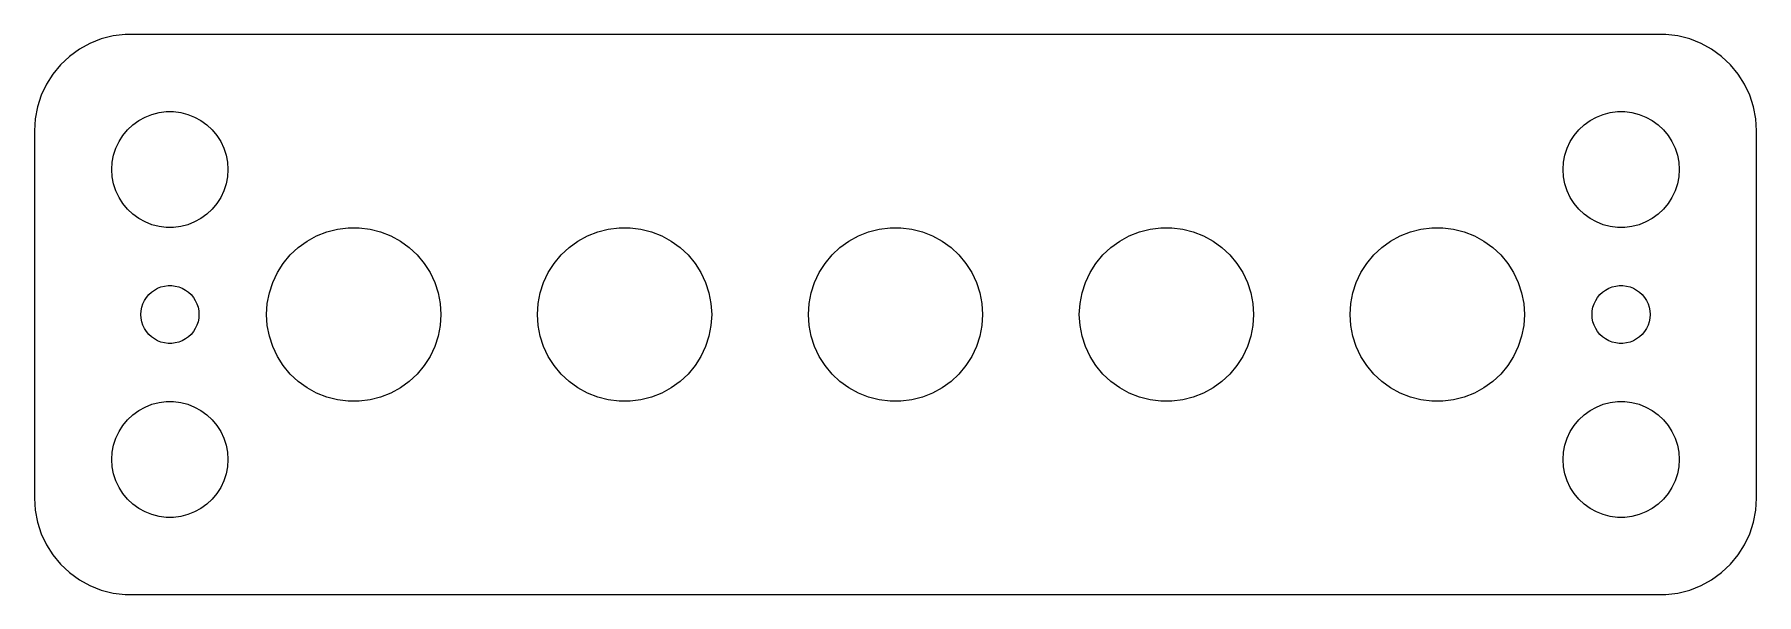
# Model space of a CAD drawing. Header units: metres. Extents: x -44.5 to 44.5, y -14.5 to 14.5.
import ezdxf

# ---------------------------------------------------------------- set-up
doc = ezdxf.new("R2010")
doc.units = ezdxf.units.M

msp = doc.modelspace()

# ---------------------------------------------------------------- linework, layer by layer
for p, q in [((-41.0451, 14.2553), (-41.6289, 14.0241)), ((-40.4369, 14.4114), (-41.0451, 14.2553)), ((-39.8139, 14.4901), (-40.4369, 14.4114)), ((39.8139, 14.4901), (-39.8139, 14.4901)), ((40.4369, 14.4114), (39.8139, 14.4901)), ((41.0451, 14.2553), (40.4369, 14.4114)), ((41.6289, 14.0241), (41.0451, 14.2553)), ((-42.6871, 13.3526), (-43.1448, 12.9227)), ((-42.1791, 13.7216), (-42.6871, 13.3526)), ((-41.6289, 14.0241), (-42.1791, 13.7216)), ((42.1791, 13.7216), (41.6289, 14.0241)), ((42.6871, 13.3526), (42.1791, 13.7216)), ((43.1448, 12.9227), (42.6871, 13.3526)), ((-43.1448, 12.9227), (-43.5451, 12.4389)), ((43.5451, 12.4389), (43.1448, 12.9227)), ((-43.8815, 11.9088), (-44.1489, 11.3406)), ((-43.5451, 12.4389), (-43.8815, 11.9088)), ((43.8815, 11.9088), (43.5451, 12.4389)), ((44.1489, 11.3406), (43.8815, 11.9088)), ((-44.3429, 10.7434), (-44.4606, 10.1267)), ((-44.1489, 11.3406), (-44.3429, 10.7434)), ((44.3429, 10.7434), (44.1489, 11.3406)), ((44.4606, 10.1267), (44.3429, 10.7434)), ((-44.4606, 10.1267), (-44.5, 9.5)), ((-39.6869, 9.55363), (-39.4123, 9.81154)), ((-39.4123, 9.81154), (-39.1075, 10.033)), ((-39.1075, 10.033), (-38.7773, 10.2145)), ((-38.7773, 10.2145), (-38.427, 10.3532)), ((-38.427, 10.3532), (-38.0621, 10.4469)), ((-38.0621, 10.4469), (-37.6884, 10.4941)), ((-37.6884, 10.4941), (-37.3116, 10.4941)), ((-37.3116, 10.4941), (-36.9379, 10.4469)), ((-36.9379, 10.4469), (-36.5729, 10.3532)), ((-36.5729, 10.3532), (-36.2227, 10.2145)), ((-36.2227, 10.2145), (-35.8925, 10.033)), ((-35.8925, 10.033), (-35.5877, 9.81154)), ((-35.5877, 9.81154), (-35.3131, 9.55363)), ((35.3131, 9.55363), (35.5877, 9.81154)), ((35.5877, 9.81154), (35.8925, 10.033)), ((35.8925, 10.033), (36.2227, 10.2145)), ((36.2227, 10.2145), (36.5729, 10.3532)), ((36.5729, 10.3532), (36.9379, 10.4469)), ((36.9379, 10.4469), (37.3116, 10.4941)), ((37.3116, 10.4941), (37.6884, 10.4941)), ((37.6884, 10.4941), (38.0621, 10.4469)), ((38.0621, 10.4469), (38.427, 10.3532)), ((38.427, 10.3532), (38.7773, 10.2145)), ((38.7773, 10.2145), (39.1075, 10.033)), ((39.1075, 10.033), (39.4123, 9.81154)), ((39.4123, 9.81154), (39.6869, 9.55363)), ((44.5, 9.5), (44.4606, 10.1267)), ((-44.5, 9.5), (-44.5, -9.5)), ((-40.2893, 8.60437), (-40.1289, 8.94525)), ((-40.1289, 8.94525), (-39.927, 9.26335)), ((-39.927, 9.26335), (-39.6869, 9.55363)), ((-35.3131, 9.55363), (-35.0729, 9.26335)), ((-35.0729, 9.26335), (-34.8711, 8.94525)), ((-34.8711, 8.94525), (-34.7107, 8.60437)), ((34.7107, 8.60437), (34.8711, 8.94525)), ((34.8711, 8.94525), (35.0729, 9.26335)), ((35.0729, 9.26335), (35.3131, 9.55363)), ((39.6869, 9.55363), (39.927, 9.26335)), ((39.927, 9.26335), (40.1289, 8.94525)), ((40.1289, 8.94525), (40.2893, 8.60437)), ((44.5, -9.5), (44.5, 9.5)), ((-40.4763, 7.87599), (-40.4057, 8.24606)), ((-40.4057, 8.24606), (-40.2893, 8.60437)), ((-34.7107, 8.60437), (-34.5942, 8.24606)), ((-34.5942, 8.24606), (-34.5237, 7.87599)), ((34.5237, 7.87599), (34.5942, 8.24606)), ((34.5942, 8.24606), (34.7107, 8.60437)), ((40.2893, 8.60437), (40.4057, 8.24606)), ((40.4057, 8.24606), (40.4763, 7.87599)), ((-40.5, 7.5), (-40.4763, 7.87599)), ((-40.4763, 7.12399), (-40.5, 7.5)), ((-40.4057, 6.75392), (-40.4763, 7.12399)), ((-34.5237, 7.12399), (-34.5942, 6.75392)), ((-34.5237, 7.87599), (-34.5, 7.5)), ((-34.5, 7.5), (-34.5237, 7.12399)), ((34.5, 7.5), (34.5237, 7.87599)), ((34.5237, 7.12399), (34.5, 7.5)), ((34.5942, 6.75392), (34.5237, 7.12399)), ((40.4763, 7.12399), (40.4057, 6.75392)), ((40.4763, 7.87599), (40.5, 7.5)), ((40.5, 7.5), (40.4763, 7.12399)), ((-40.2893, 6.39561), (-40.4057, 6.75392)), ((-40.1289, 6.05473), (-40.2893, 6.39561)), ((-34.7107, 6.39561), (-34.8711, 6.05473)), ((-34.5942, 6.75392), (-34.7107, 6.39561)), ((34.7107, 6.39561), (34.5942, 6.75392)), ((34.8711, 6.05473), (34.7107, 6.39561)), ((40.2893, 6.39561), (40.1289, 6.05473)), ((40.4057, 6.75392), (40.2893, 6.39561)), ((-39.927, 5.73663), (-40.1289, 6.05473)), ((-39.6869, 5.44635), (-39.927, 5.73663)), ((-39.4123, 5.18845), (-39.6869, 5.44635)), ((-35.3131, 5.44635), (-35.5877, 5.18845)), ((-35.0729, 5.73663), (-35.3131, 5.44635)), ((-34.8711, 6.05473), (-35.0729, 5.73663)), ((35.0729, 5.73663), (34.8711, 6.05473)), ((35.3131, 5.44635), (35.0729, 5.73663)), ((35.5877, 5.18845), (35.3131, 5.44635)), ((39.6869, 5.44635), (39.4123, 5.18845)), ((39.927, 5.73663), (39.6869, 5.44635)), ((40.1289, 6.05473), (39.927, 5.73663)), ((-39.1075, 4.96701), (-39.4123, 5.18845)), ((-38.7773, 4.78551), (-39.1075, 4.96701)), ((-38.427, 4.64682), (-38.7773, 4.78551)), ((-38.0621, 4.55313), (-38.427, 4.64682)), ((-37.6884, 4.50591), (-38.0621, 4.55313)), ((-37.3116, 4.50591), (-37.6884, 4.50591)), ((-36.9379, 4.55313), (-37.3116, 4.50591)), ((-36.5729, 4.64682), (-36.9379, 4.55313)), ((-36.2227, 4.78551), (-36.5729, 4.64682)), ((-35.8925, 4.96701), (-36.2227, 4.78551)), ((-35.5877, 5.18845), (-35.8925, 4.96701)), ((-28.8432, 4.42029), (-28.2825, 4.49112)), ((-28.2825, 4.49112), (-27.7174, 4.49112)), ((-27.7174, 4.49112), (-27.1568, 4.42029)), ((-14.8432, 4.42029), (-14.2825, 4.49112)), ((-14.2825, 4.49112), (-13.7174, 4.49112)), ((-13.7174, 4.49112), (-13.1568, 4.42029)), ((-0.843201, 4.42029), (-0.282547, 4.49112)), ((-0.282547, 4.49112), (0.282547, 4.49112)), ((0.282547, 4.49112), (0.843201, 4.42029)), ((13.1568, 4.42029), (13.7174, 4.49112)), ((13.7174, 4.49112), (14.2825, 4.49112)), ((14.2825, 4.49112), (14.8432, 4.42029)), ((27.1568, 4.42029), (27.7174, 4.49112)), ((27.7174, 4.49112), (28.2825, 4.49112)), ((28.2825, 4.49112), (28.8432, 4.42029)), ((35.8925, 4.96701), (35.5877, 5.18845)), ((36.2227, 4.78551), (35.8925, 4.96701)), ((36.5729, 4.64682), (36.2227, 4.78551)), ((36.9379, 4.55313), (36.5729, 4.64682)), ((37.3116, 4.50591), (36.9379, 4.55313)), ((37.6884, 4.50591), (37.3116, 4.50591)), ((38.0621, 4.55313), (37.6884, 4.50591)), ((38.427, 4.64682), (38.0621, 4.55313)), ((38.7773, 4.78551), (38.427, 4.64682)), ((39.1075, 4.96701), (38.7773, 4.78551)), ((39.4123, 5.18845), (39.1075, 4.96701)), ((-30.8684, 3.4673), (-30.4112, 3.79947)), ((-30.4112, 3.79947), (-29.916, 4.07172)), ((-29.916, 4.07172), (-29.3906, 4.27974)), ((-29.3906, 4.27974), (-28.8432, 4.42029)), ((-27.1568, 4.42029), (-26.6094, 4.27974)), ((-26.6094, 4.27974), (-26.084, 4.07172)), ((-26.084, 4.07172), (-25.5888, 3.79947)), ((-25.5888, 3.79947), (-25.1316, 3.4673)), ((-16.8684, 3.4673), (-16.4112, 3.79947)), ((-16.4112, 3.79947), (-15.916, 4.07172)), ((-15.916, 4.07172), (-15.3906, 4.27974)), ((-15.3906, 4.27974), (-14.8432, 4.42029)), ((-13.1568, 4.42029), (-12.6094, 4.27974)), ((-12.6094, 4.27974), (-12.084, 4.07172)), ((-12.084, 4.07172), (-11.5888, 3.79947)), ((-11.5888, 3.79947), (-11.1316, 3.4673)), ((-2.86839, 3.4673), (-2.41121, 3.79947)), ((-2.41121, 3.79947), (-1.916, 4.07172)), ((-1.916, 4.07172), (-1.39056, 4.27974)), ((-1.39056, 4.27974), (-0.843201, 4.42029)), ((0.843201, 4.42029), (1.39056, 4.27974)), ((1.39056, 4.27974), (1.916, 4.07172)), ((1.916, 4.07172), (2.41121, 3.79947)), ((2.41121, 3.79947), (2.86839, 3.4673)), ((11.1316, 3.4673), (11.5888, 3.79947)), ((11.5888, 3.79947), (12.084, 4.07172)), ((12.084, 4.07172), (12.6094, 4.27974)), ((12.6094, 4.27974), (13.1568, 4.42029)), ((14.8432, 4.42029), (15.3906, 4.27974)), ((15.3906, 4.27974), (15.916, 4.07172)), ((15.916, 4.07172), (16.4112, 3.79947)), ((16.4112, 3.79947), (16.8684, 3.4673)), ((25.1316, 3.4673), (25.5888, 3.79947)), ((25.5888, 3.79947), (26.084, 4.07172)), ((26.084, 4.07172), (26.6094, 4.27974)), ((26.6094, 4.27974), (27.1568, 4.42029)), ((28.8432, 4.42029), (29.3906, 4.27974)), ((29.3906, 4.27974), (29.916, 4.07172)), ((29.916, 4.07172), (30.4112, 3.79947)), ((30.4112, 3.79947), (30.8684, 3.4673)), ((-31.6406, 2.64502), (-31.2803, 3.08046)), ((-31.2803, 3.08046), (-30.8684, 3.4673)), ((-25.1316, 3.4673), (-24.7196, 3.08046)), ((-24.7196, 3.08046), (-24.3594, 2.64502)), ((-17.6406, 2.64502), (-17.2803, 3.08046)), ((-17.2803, 3.08046), (-16.8684, 3.4673)), ((-11.1316, 3.4673), (-10.7196, 3.08046)), ((-10.7196, 3.08046), (-10.3594, 2.64502)), ((-3.64056, 2.64502), (-3.28035, 3.08046)), ((-3.28035, 3.08046), (-2.86839, 3.4673)), ((2.86839, 3.4673), (3.28035, 3.08046)), ((3.28035, 3.08046), (3.64056, 2.64502)), ((10.3594, 2.64502), (10.7196, 3.08046)), ((10.7196, 3.08046), (11.1316, 3.4673)), ((16.8684, 3.4673), (17.2803, 3.08046)), ((17.2803, 3.08046), (17.6406, 2.64502)), ((24.3594, 2.64502), (24.7196, 3.08046)), ((24.7196, 3.08046), (25.1316, 3.4673)), ((30.8684, 3.4673), (31.2803, 3.08046)), ((31.2803, 3.08046), (31.6406, 2.64502)), ((-32.184, 1.65656), (-31.9434, 2.16788)), ((-31.9434, 2.16788), (-31.6406, 2.64502)), ((-24.3594, 2.64502), (-24.0566, 2.16788)), ((-24.0566, 2.16788), (-23.816, 1.65656)), ((-18.184, 1.65656), (-17.9434, 2.16788)), ((-17.9434, 2.16788), (-17.6406, 2.64502)), ((-10.3594, 2.64502), (-10.0566, 2.16788)), ((-10.0566, 2.16788), (-9.81599, 1.65656)), ((-4.18399, 1.65656), (-3.94337, 2.16788)), ((-3.94337, 2.16788), (-3.64056, 2.64502)), ((3.64056, 2.64502), (3.94337, 2.16788)), ((3.94337, 2.16788), (4.18399, 1.65656)), ((9.81599, 1.65656), (10.0566, 2.16788)), ((10.0566, 2.16788), (10.3594, 2.64502)), ((17.6406, 2.64502), (17.9434, 2.16788)), ((17.9434, 2.16788), (18.184, 1.65656)), ((23.816, 1.65656), (24.0566, 2.16788)), ((24.0566, 2.16788), (24.3594, 2.64502)), ((31.6406, 2.64502), (31.9434, 2.16788)), ((31.9434, 2.16788), (32.184, 1.65656)), ((-38.7135, 0.881668), (-38.5934, 1.02681)), ((-38.5934, 1.02681), (-38.4561, 1.15576)), ((-38.4561, 1.15576), (-38.3037, 1.26648)), ((-38.3037, 1.26648), (-38.1387, 1.35724)), ((-38.1387, 1.35724), (-37.9635, 1.42657)), ((-37.9635, 1.42657), (-37.7811, 1.47342)), ((-37.7811, 1.47342), (-37.5942, 1.49704)), ((-37.5942, 1.49704), (-37.4058, 1.49704)), ((-37.4058, 1.49704), (-37.2189, 1.47342)), ((-37.2189, 1.47342), (-37.0365, 1.42657)), ((-37.0365, 1.42657), (-36.8613, 1.35724)), ((-36.8613, 1.35724), (-36.6963, 1.26648)), ((-36.6963, 1.26648), (-36.5439, 1.15576)), ((-36.5439, 1.15576), (-36.4065, 1.02681)), ((-36.4065, 1.02681), (-36.2865, 0.881668)), ((-32.4645, 0.563995), (-32.3586, 1.11909)), ((-32.3586, 1.11909), (-32.184, 1.65656)), ((-23.816, 1.65656), (-23.6414, 1.11909)), ((-23.6414, 1.11909), (-23.5355, 0.563995)), ((-18.4645, 0.563995), (-18.3586, 1.11909)), ((-18.3586, 1.11909), (-18.184, 1.65656)), ((-9.81599, 1.65656), (-9.64137, 1.11909)), ((-9.64137, 1.11909), (-9.53548, 0.563995)), ((-4.46451, 0.563995), (-4.35861, 1.11909)), ((-4.35861, 1.11909), (-4.18399, 1.65656)), ((4.18399, 1.65656), (4.35861, 1.11909)), ((4.35861, 1.11909), (4.46451, 0.563995)), ((9.53548, 0.563995), (9.64137, 1.11909)), ((9.64137, 1.11909), (9.81599, 1.65656)), ((18.184, 1.65656), (18.3586, 1.11909)), ((18.3586, 1.11909), (18.4645, 0.563995)), ((23.5355, 0.563995), (23.6414, 1.11909)), ((23.6414, 1.11909), (23.816, 1.65656)), ((32.184, 1.65656), (32.3586, 1.11909)), ((32.3586, 1.11909), (32.4645, 0.563995)), ((36.2865, 0.881668), (36.4065, 1.02681)), ((36.4065, 1.02681), (36.5439, 1.15576)), ((36.5439, 1.15576), (36.6963, 1.26648)), ((36.6963, 1.26648), (36.8613, 1.35724)), ((36.8613, 1.35724), (37.0365, 1.42657)), ((37.0365, 1.42657), (37.2189, 1.47342)), ((37.2189, 1.47342), (37.4058, 1.49704)), ((37.4058, 1.49704), (37.5942, 1.49704)), ((37.5942, 1.49704), (37.7811, 1.47342)), ((37.7811, 1.47342), (37.9635, 1.42657)), ((37.9635, 1.42657), (38.1387, 1.35724)), ((38.1387, 1.35724), (38.3037, 1.26648)), ((38.3037, 1.26648), (38.4561, 1.15576)), ((38.4561, 1.15576), (38.5934, 1.02681)), ((38.5934, 1.02681), (38.7135, 0.881668)), ((-39, 0), (-38.9882, 0.187988)), ((-38.9882, -0.187988), (-39, 0)), ((-38.9882, 0.187988), (-38.9529, 0.373032)), ((-38.9529, 0.373032), (-38.8947, 0.552185)), ((-38.8947, 0.552185), (-38.8145, 0.722626)), ((-38.8145, 0.722626), (-38.7135, 0.881668)), ((-36.2865, 0.881668), (-36.1855, 0.722626)), ((-36.1855, 0.722626), (-36.1053, 0.552185)), ((-36.1053, 0.552185), (-36.0471, 0.373032)), ((-36.0471, 0.373032), (-36.0118, 0.187988)), ((-36.0118, 0.187988), (-36, 0)), ((-36, 0), (-36.0118, -0.187988)), ((-32.5, 0), (-32.4645, 0.563995)), ((-32.4645, -0.563995), (-32.5, 0)), ((-23.5355, 0.563995), (-23.5, 0)), ((-23.5, 0), (-23.5355, -0.563995)), ((-18.5, 0), (-18.4645, 0.563995)), ((-18.4645, -0.563995), (-18.5, 0)), ((-9.53548, 0.563995), (-9.5, 0)), ((-9.5, 0), (-9.53548, -0.563995)), ((-4.5, 0), (-4.46451, 0.563995)), ((-4.46451, -0.563995), (-4.5, 0)), ((4.46451, 0.563995), (4.5, 0)), ((4.5, 0), (4.46451, -0.563995)), ((9.5, 0), (9.53548, 0.563995)), ((9.53548, -0.563995), (9.5, 0)), ((18.4645, 0.563995), (18.5, 0)), ((18.5, 0), (18.4645, -0.563995)), ((23.5, 0), (23.5355, 0.563995)), ((23.5355, -0.563995), (23.5, 0)), ((32.4645, 0.563995), (32.5, 0)), ((32.5, 0), (32.4645, -0.563995)), ((36, 0), (36.0118, 0.187988)), ((36.0118, -0.187988), (36, 0)), ((36.0118, 0.187988), (36.0471, 0.373032)), ((36.0471, 0.373032), (36.1053, 0.552185)), ((36.1053, 0.552185), (36.1855, 0.722626)), ((36.1855, 0.722626), (36.2865, 0.881668)), ((38.7135, 0.881668), (38.8145, 0.722626)), ((38.8145, 0.722626), (38.8947, 0.552185)), ((38.8947, 0.552185), (38.9529, 0.373032)), ((38.9529, 0.373032), (38.9882, 0.187988)), ((38.9882, 0.187988), (39, 0)), ((39, 0), (38.9882, -0.187988)), ((-38.9529, -0.373032), (-38.9882, -0.187988)), ((-38.8947, -0.552185), (-38.9529, -0.373032)), ((-38.8145, -0.722626), (-38.8947, -0.552185)), ((-38.7135, -0.881668), (-38.8145, -0.722626)), ((-38.5934, -1.02681), (-38.7135, -0.881668)), ((-36.2865, -0.881668), (-36.4065, -1.02681)), ((-36.1855, -0.722626), (-36.2865, -0.881668)), ((-36.1053, -0.552185), (-36.1855, -0.722626)), ((-36.0471, -0.373032), (-36.1053, -0.552185)), ((-36.0118, -0.187988), (-36.0471, -0.373032)), ((-32.3586, -1.11909), (-32.4645, -0.563995)), ((-23.5355, -0.563995), (-23.6414, -1.11909)), ((-18.3586, -1.11909), (-18.4645, -0.563995)), ((-9.53548, -0.563995), (-9.64137, -1.11909)), ((-4.35861, -1.11909), (-4.46451, -0.563995)), ((4.46451, -0.563995), (4.35861, -1.11909)), ((9.64137, -1.11909), (9.53548, -0.563995)), ((18.4645, -0.563995), (18.3586, -1.11909)), ((23.6414, -1.11909), (23.5355, -0.563995)), ((32.4645, -0.563995), (32.3586, -1.11909)), ((36.0471, -0.373032), (36.0118, -0.187988)), ((36.1053, -0.552185), (36.0471, -0.373032)), ((36.1855, -0.722626), (36.1053, -0.552185)), ((36.2865, -0.881668), (36.1855, -0.722626)), ((36.4065, -1.02681), (36.2865, -0.881668)), ((38.7135, -0.881668), (38.5934, -1.02681)), ((38.8145, -0.722626), (38.7135, -0.881668)), ((38.8947, -0.552185), (38.8145, -0.722626)), ((38.9529, -0.373032), (38.8947, -0.552185)), ((38.9882, -0.187988), (38.9529, -0.373032)), ((-38.4561, -1.15576), (-38.5934, -1.02681)), ((-38.3037, -1.26648), (-38.4561, -1.15576)), ((-38.1387, -1.35724), (-38.3037, -1.26648)), ((-37.9635, -1.42657), (-38.1387, -1.35724)), ((-37.7811, -1.47342), (-37.9635, -1.42657)), ((-37.5942, -1.49704), (-37.7811, -1.47342)), ((-37.4058, -1.49704), (-37.5942, -1.49704)), ((-37.2189, -1.47342), (-37.4058, -1.49704)), ((-37.0365, -1.42657), (-37.2189, -1.47342)), ((-36.8613, -1.35724), (-37.0365, -1.42657)), ((-36.6963, -1.26648), (-36.8613, -1.35724)), ((-36.5439, -1.15576), (-36.6963, -1.26648)), ((-36.4065, -1.02681), (-36.5439, -1.15576)), ((-32.184, -1.65656), (-32.3586, -1.11909)), ((-31.9434, -2.16788), (-32.184, -1.65656)), ((-23.816, -1.65656), (-24.0566, -2.16788)), ((-23.6414, -1.11909), (-23.816, -1.65656)), ((-18.184, -1.65656), (-18.3586, -1.11909)), ((-17.9434, -2.16788), (-18.184, -1.65656)), ((-9.81599, -1.65656), (-10.0566, -2.16788)), ((-9.64137, -1.11909), (-9.81599, -1.65656)), ((-4.18399, -1.65656), (-4.35861, -1.11909)), ((-3.94337, -2.16788), (-4.18399, -1.65656)), ((4.18399, -1.65656), (3.94337, -2.16788)), ((4.35861, -1.11909), (4.18399, -1.65656)), ((9.81599, -1.65656), (9.64137, -1.11909)), ((10.0566, -2.16788), (9.81599, -1.65656)), ((18.184, -1.65656), (17.9434, -2.16788)), ((18.3586, -1.11909), (18.184, -1.65656)), ((23.816, -1.65656), (23.6414, -1.11909)), ((24.0566, -2.16788), (23.816, -1.65656)), ((32.184, -1.65656), (31.9434, -2.16788)), ((32.3586, -1.11909), (32.184, -1.65656)), ((36.5439, -1.15576), (36.4065, -1.02681)), ((36.6963, -1.26648), (36.5439, -1.15576)), ((36.8613, -1.35724), (36.6963, -1.26648)), ((37.0365, -1.42657), (36.8613, -1.35724)), ((37.2189, -1.47342), (37.0365, -1.42657)), ((37.4058, -1.49704), (37.2189, -1.47342)), ((37.5942, -1.49704), (37.4058, -1.49704)), ((37.7811, -1.47342), (37.5942, -1.49704)), ((37.9635, -1.42657), (37.7811, -1.47342)), ((38.1387, -1.35724), (37.9635, -1.42657)), ((38.3037, -1.26648), (38.1387, -1.35724)), ((38.4561, -1.15576), (38.3037, -1.26648)), ((38.5934, -1.02681), (38.4561, -1.15576)), ((-31.6406, -2.64502), (-31.9434, -2.16788)), ((-31.2803, -3.08046), (-31.6406, -2.64502)), ((-24.3594, -2.64502), (-24.7196, -3.08046)), ((-24.0566, -2.16788), (-24.3594, -2.64502)), ((-17.6406, -2.64502), (-17.9434, -2.16788)), ((-17.2803, -3.08046), (-17.6406, -2.64502)), ((-10.3594, -2.64502), (-10.7196, -3.08046)), ((-10.0566, -2.16788), (-10.3594, -2.64502)), ((-3.64056, -2.64502), (-3.94337, -2.16788)), ((-3.28035, -3.08046), (-3.64056, -2.64502)), ((3.64056, -2.64502), (3.28035, -3.08046)), ((3.94337, -2.16788), (3.64056, -2.64502)), ((10.3594, -2.64502), (10.0566, -2.16788)), ((10.7196, -3.08046), (10.3594, -2.64502)), ((17.6406, -2.64502), (17.2803, -3.08046)), ((17.9434, -2.16788), (17.6406, -2.64502)), ((24.3594, -2.64502), (24.0566, -2.16788)), ((24.7196, -3.08046), (24.3594, -2.64502)), ((31.6406, -2.64502), (31.2803, -3.08046)), ((31.9434, -2.16788), (31.6406, -2.64502)), ((-30.8684, -3.4673), (-31.2803, -3.08046)), ((-30.4112, -3.79947), (-30.8684, -3.4673)), ((-25.1316, -3.4673), (-25.5888, -3.79947)), ((-24.7196, -3.08046), (-25.1316, -3.4673)), ((-16.8684, -3.4673), (-17.2803, -3.08046)), ((-16.4112, -3.79947), (-16.8684, -3.4673)), ((-11.1316, -3.4673), (-11.5888, -3.79947)), ((-10.7196, -3.08046), (-11.1316, -3.4673)), ((-2.86839, -3.4673), (-3.28035, -3.08046)), ((-2.41121, -3.79947), (-2.86839, -3.4673)), ((2.86839, -3.4673), (2.41121, -3.79947)), ((3.28035, -3.08046), (2.86839, -3.4673)), ((11.1316, -3.4673), (10.7196, -3.08046)), ((11.5888, -3.79947), (11.1316, -3.4673)), ((16.8684, -3.4673), (16.4112, -3.79947)), ((17.2803, -3.08046), (16.8684, -3.4673)), ((25.1316, -3.4673), (24.7196, -3.08046)), ((25.5888, -3.79947), (25.1316, -3.4673)), ((30.8684, -3.4673), (30.4112, -3.79947)), ((31.2803, -3.08046), (30.8684, -3.4673)), ((-29.916, -4.07172), (-30.4112, -3.79947)), ((-29.3906, -4.27974), (-29.916, -4.07172)), ((-28.8432, -4.42029), (-29.3906, -4.27974)), ((-28.2825, -4.49112), (-28.8432, -4.42029)), ((-27.1568, -4.42029), (-27.7174, -4.49112)), ((-26.6094, -4.27974), (-27.1568, -4.42029)), ((-26.084, -4.07172), (-26.6094, -4.27974)), ((-25.5888, -3.79947), (-26.084, -4.07172)), ((-15.916, -4.07172), (-16.4112, -3.79947)), ((-15.3906, -4.27974), (-15.916, -4.07172)), ((-14.8432, -4.42029), (-15.3906, -4.27974)), ((-14.2825, -4.49112), (-14.8432, -4.42029)), ((-13.1568, -4.42029), (-13.7174, -4.49112)), ((-12.6094, -4.27974), (-13.1568, -4.42029)), ((-12.084, -4.07172), (-12.6094, -4.27974)), ((-11.5888, -3.79947), (-12.084, -4.07172)), ((-1.916, -4.07172), (-2.41121, -3.79947)), ((-1.39056, -4.27974), (-1.916, -4.07172)), ((-0.843201, -4.42029), (-1.39056, -4.27974)), ((-0.282547, -4.49112), (-0.843201, -4.42029)), ((0.843201, -4.42029), (0.282547, -4.49112)), ((1.39056, -4.27974), (0.843201, -4.42029)), ((1.916, -4.07172), (1.39056, -4.27974)), ((2.41121, -3.79947), (1.916, -4.07172)), ((12.084, -4.07172), (11.5888, -3.79947)), ((12.6094, -4.27974), (12.084, -4.07172)), ((13.1568, -4.42029), (12.6094, -4.27974)), ((13.7174, -4.49112), (13.1568, -4.42029)), ((14.8432, -4.42029), (14.2825, -4.49112)), ((15.3906, -4.27974), (14.8432, -4.42029)), ((15.916, -4.07172), (15.3906, -4.27974)), ((16.4112, -3.79947), (15.916, -4.07172)), ((26.084, -4.07172), (25.5888, -3.79947)), ((26.6094, -4.27974), (26.084, -4.07172)), ((27.1568, -4.42029), (26.6094, -4.27974)), ((27.7174, -4.49112), (27.1568, -4.42029)), ((28.8432, -4.42029), (28.2825, -4.49112)), ((29.3906, -4.27974), (28.8432, -4.42029)), ((29.916, -4.07172), (29.3906, -4.27974)), ((30.4112, -3.79947), (29.916, -4.07172)), ((-39.6869, -5.44635), (-39.4123, -5.18845)), ((-39.4123, -5.18845), (-39.1075, -4.96701)), ((-39.1075, -4.96701), (-38.7773, -4.78551)), ((-38.7773, -4.78551), (-38.427, -4.64682)), ((-38.427, -4.64682), (-38.0621, -4.55313)), ((-38.0621, -4.55313), (-37.6884, -4.50591)), ((-37.6884, -4.50591), (-37.3116, -4.50591)), ((-37.3116, -4.50591), (-36.9379, -4.55313)), ((-36.9379, -4.55313), (-36.5729, -4.64682)), ((-36.5729, -4.64682), (-36.2227, -4.78551)), ((-36.2227, -4.78551), (-35.8925, -4.96701)), ((-35.8925, -4.96701), (-35.5877, -5.18845)), ((-35.5877, -5.18845), (-35.3131, -5.44635)), ((-27.7174, -4.49112), (-28.2825, -4.49112)), ((-13.7174, -4.49112), (-14.2825, -4.49112)), ((0.282547, -4.49112), (-0.282547, -4.49112)), ((14.2825, -4.49112), (13.7174, -4.49112)), ((28.2825, -4.49112), (27.7174, -4.49112)), ((35.3131, -5.44635), (35.5877, -5.18845)), ((35.5877, -5.18845), (35.8925, -4.96701)), ((35.8925, -4.96701), (36.2227, -4.78551)), ((36.2227, -4.78551), (36.5729, -4.64682)), ((36.5729, -4.64682), (36.9379, -4.55313)), ((36.9379, -4.55313), (37.3116, -4.50591)), ((37.3116, -4.50591), (37.6884, -4.50591)), ((37.6884, -4.50591), (38.0621, -4.55313)), ((38.0621, -4.55313), (38.427, -4.64682)), ((38.427, -4.64682), (38.7773, -4.78551)), ((38.7773, -4.78551), (39.1075, -4.96701)), ((39.1075, -4.96701), (39.4123, -5.18845)), ((39.4123, -5.18845), (39.6869, -5.44635)), ((-40.2893, -6.39561), (-40.1289, -6.05473)), ((-40.1289, -6.05473), (-39.927, -5.73663)), ((-39.927, -5.73663), (-39.6869, -5.44635)), ((-35.3131, -5.44635), (-35.0729, -5.73663)), ((-35.0729, -5.73663), (-34.8711, -6.05473)), ((-34.8711, -6.05473), (-34.7107, -6.39561)), ((34.7107, -6.39561), (34.8711, -6.05473)), ((34.8711, -6.05473), (35.0729, -5.73663)), ((35.0729, -5.73663), (35.3131, -5.44635)), ((39.6869, -5.44635), (39.927, -5.73663)), ((39.927, -5.73663), (40.1289, -6.05473)), ((40.1289, -6.05473), (40.2893, -6.39561)), ((-40.4763, -7.12399), (-40.4057, -6.75392)), ((-40.4057, -6.75392), (-40.2893, -6.39561)), ((-34.7107, -6.39561), (-34.5942, -6.75392)), ((-34.5942, -6.75392), (-34.5237, -7.12399)), ((34.5237, -7.12399), (34.5942, -6.75392)), ((34.5942, -6.75392), (34.7107, -6.39561)), ((40.2893, -6.39561), (40.4057, -6.75392)), ((40.4057, -6.75392), (40.4763, -7.12399)), ((-40.5, -7.5), (-40.4763, -7.12399)), ((-40.4763, -7.87599), (-40.5, -7.5)), ((-40.4057, -8.24606), (-40.4763, -7.87599)), ((-34.5237, -7.87599), (-34.5942, -8.24606)), ((-34.5237, -7.12399), (-34.5, -7.5)), ((-34.5, -7.5), (-34.5237, -7.87599)), ((34.5, -7.5), (34.5237, -7.12399)), ((34.5237, -7.87599), (34.5, -7.5)), ((34.5942, -8.24606), (34.5237, -7.87599)), ((40.4763, -7.87599), (40.4057, -8.24606)), ((40.4763, -7.12399), (40.5, -7.5)), ((40.5, -7.5), (40.4763, -7.87599)), ((-40.2893, -8.60437), (-40.4057, -8.24606)), ((-40.1289, -8.94525), (-40.2893, -8.60437)), ((-34.7107, -8.60437), (-34.8711, -8.94525)), ((-34.5942, -8.24606), (-34.7107, -8.60437)), ((34.7107, -8.60437), (34.5942, -8.24606)), ((34.8711, -8.94525), (34.7107, -8.60437)), ((40.2893, -8.60437), (40.1289, -8.94525)), ((40.4057, -8.24606), (40.2893, -8.60437)), ((-44.5, -9.5), (-44.4606, -10.1267)), ((-39.927, -9.26335), (-40.1289, -8.94525)), ((-39.6869, -9.55363), (-39.927, -9.26335)), ((-39.4123, -9.81154), (-39.6869, -9.55363)), ((-35.3131, -9.55363), (-35.5877, -9.81154)), ((-35.0729, -9.26335), (-35.3131, -9.55363)), ((-34.8711, -8.94525), (-35.0729, -9.26335)), ((35.0729, -9.26335), (34.8711, -8.94525)), ((35.3131, -9.55363), (35.0729, -9.26335)), ((35.5877, -9.81154), (35.3131, -9.55363)), ((39.6869, -9.55363), (39.4123, -9.81154)), ((39.927, -9.26335), (39.6869, -9.55363)), ((40.1289, -8.94525), (39.927, -9.26335)), ((44.4606, -10.1267), (44.5, -9.5)), ((-44.4606, -10.1267), (-44.3429, -10.7434)), ((-39.1075, -10.033), (-39.4123, -9.81154)), ((-38.7773, -10.2145), (-39.1075, -10.033)), ((-38.427, -10.3532), (-38.7773, -10.2145)), ((-38.0621, -10.4469), (-38.427, -10.3532)), ((-37.6884, -10.4941), (-38.0621, -10.4469)), ((-37.3116, -10.4941), (-37.6884, -10.4941)), ((-36.9379, -10.4469), (-37.3116, -10.4941)), ((-36.5729, -10.3532), (-36.9379, -10.4469)), ((-36.2227, -10.2145), (-36.5729, -10.3532)), ((-35.8925, -10.033), (-36.2227, -10.2145)), ((-35.5877, -9.81154), (-35.8925, -10.033)), ((35.8925, -10.033), (35.5877, -9.81154)), ((36.2227, -10.2145), (35.8925, -10.033)), ((36.5729, -10.3532), (36.2227, -10.2145)), ((36.9379, -10.4469), (36.5729, -10.3532)), ((37.3116, -10.4941), (36.9379, -10.4469)), ((37.6884, -10.4941), (37.3116, -10.4941)), ((38.0621, -10.4469), (37.6884, -10.4941)), ((38.427, -10.3532), (38.0621, -10.4469)), ((38.7773, -10.2145), (38.427, -10.3532)), ((39.1075, -10.033), (38.7773, -10.2145)), ((39.4123, -9.81154), (39.1075, -10.033)), ((44.3429, -10.7434), (44.4606, -10.1267)), ((-44.3429, -10.7434), (-44.1489, -11.3406)), ((-44.1489, -11.3406), (-43.8815, -11.9088)), ((43.8815, -11.9088), (44.1489, -11.3406)), ((44.1489, -11.3406), (44.3429, -10.7434)), ((-43.8815, -11.9088), (-43.5451, -12.4389)), ((-43.5451, -12.4389), (-43.1448, -12.9227)), ((43.1448, -12.9227), (43.5451, -12.4389)), ((43.5451, -12.4389), (43.8815, -11.9088)), ((-43.1448, -12.9227), (-42.6871, -13.3526)), ((42.6871, -13.3526), (43.1448, -12.9227)), ((-42.6871, -13.3526), (-42.1791, -13.7216)), ((-42.1791, -13.7216), (-41.6289, -14.0241)), ((-41.6289, -14.0241), (-41.0451, -14.2553)), ((41.0451, -14.2553), (41.6289, -14.0241)), ((41.6289, -14.0241), (42.1791, -13.7216)), ((42.1791, -13.7216), (42.6871, -13.3526)), ((-41.0451, -14.2553), (-40.4369, -14.4114)), ((-40.4369, -14.4114), (-39.8139, -14.4901)), ((-39.8139, -14.4901), (39.8139, -14.4901)), ((39.8139, -14.4901), (40.4369, -14.4114)), ((40.4369, -14.4114), (41.0451, -14.2553))]:
    msp.add_line(p, q)

doc.saveas('drawing.dxf')
